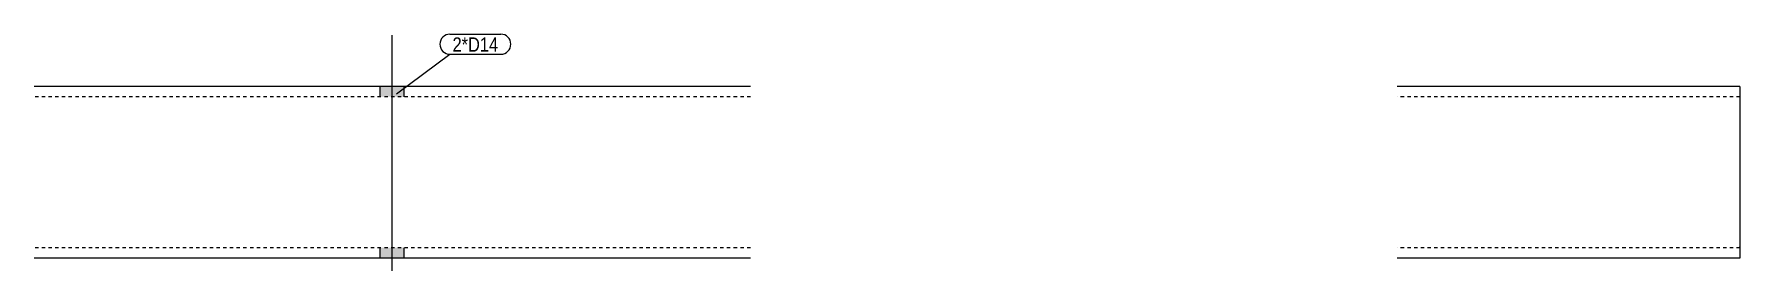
# Model space of a CAD drawing. Header units: millimetres. Extents: x 5 to 12026, y 8 to 186.
# Drawn here: x 11031 to 12026, y 8 to 146 of the extents above; entities that cross this region are included whole.
import ezdxf

# ---------------------------------------------------------------- set-up
doc = ezdxf.new("R2010")
doc.units = ezdxf.units.MM
doc.linetypes.add('DXK_LINE_DOT2', pattern=[3.9198, 1.9599, -1.9599])
doc.layers.add('STÅL', color=7, linetype='Continuous')
doc.layers.add('TEKST', color=7, linetype='Continuous')
doc.styles.add('Arial Narrow', font='ARIALN.TTF', dxfattribs={"height": 0.2})

msp = doc.modelspace()

# ---------------------------------------------------------------- hatches: boundary and pattern name
at = {"layer": 'STÅL', "linetype": 'Continuous'}
for points in [[(11246.62, 115), (11232.62, 115), (11232.62, 109), (11246.62, 109)], [(11246.62, 115), (11232.62, 115), (11232.62, 109), (11246.62, 109)], [(11246.62, 21), (11232.62, 21), (11232.62, 15), (11246.62, 15)], [(11246.62, 21), (11232.62, 21), (11232.62, 15), (11246.62, 15)]]:
    msp.add_hatch(color=3, dxfattribs=at).paths.add_polyline_path(points)

# ---------------------------------------------------------------- linework, layer by layer
at = {"layer": 'STÅL', "color": 3, "linetype": 'Continuous'}
for p, q in [((11239.62, 7.5), (11239.62, 145)), ((11239.62, 7.5), (11239.62, 145)), ((11232.62, 109), (11232.62, 115)), ((11232.62, 109), (11232.62, 115)), ((11246.62, 109), (11246.62, 115)), ((11246.62, 109), (11246.62, 115)), ((11232.62, 15), (11232.62, 21)), ((11232.62, 15), (11232.62, 21)), ((11246.62, 15), (11246.62, 21)), ((11246.62, 15), (11246.62, 21))]:
    msp.add_line(p, q, dxfattribs=at)
at = {"layer": 'STÅL', "color": 2, "linetype": 'Continuous'}
for p, q in [((11448.62, 115), (11030.62, 115)), ((12025.99, 115), (11825.99, 115)), ((12025.99, 115), (12025.99, 15)), ((11448.62, 15), (11030.62, 15)), ((12025.99, 15), (11825.99, 15))]:
    msp.add_line(p, q, dxfattribs=at)
at = {"layer": 'STÅL', "color": 7, "linetype": 'DXK_LINE_DOT2'}
for p, q in [((11448.62, 109), (11030.62, 109)), ((12025.99, 109), (11825.99, 109)), ((11448.62, 21), (11030.62, 21)), ((12025.99, 21), (11825.99, 21)), ((12025.99, 21), (12025.99, 21.46))]:
    msp.add_line(p, q, dxfattribs=at)

# ---------------------------------------------------------------- wipeouts: each hides what was drawn before it
at = {"color": 0}
msp.add_wipeout([(11301.43, 135.31), (11301.43, 144.06), (11274.79, 144.06), (11274.79, 135.31)], dxfattribs=at).dxf.layer = 'TEKST'

# ---------------------------------------------------------------- next in the draw order: wipeouts: each hides what was drawn before it
msp.add_wipeout([(11301.43, 135.31), (11301.43, 144.06), (11274.79, 144.06), (11274.79, 135.31)], dxfattribs=at).dxf.layer = 'TEKST'

# ---------------------------------------------------------------- next in the draw order: linework, layer by layer
at = {"layer": 'TEKST', "color": 7, "linetype": 'Continuous'}
for p, q in [((11273.29, 145.56), (11302.93, 145.56)), ((11242.15, 110.72), (11273.29, 133.81)), ((11273.29, 133.81), (11302.93, 133.81))]:
    msp.add_line(p, q, dxfattribs=at)
for centre, radius, start, end in [((11273.29, 139.68), 5.88, 90, 270), ((11302.93, 139.68), 5.87, 270, 90)]:
    msp.add_arc(centre, radius, start, end, dxfattribs=at)

# ---------------------------------------------------------------- next in the draw order: texts
at = {"layer": 'TEKST', "color": 3, "style": 'Arial Narrow'}
msp.add_text('2*D14', height=8.351, dxfattribs=at).set_placement((11274.79, 135.31))

doc.saveas('drawing.dxf')
